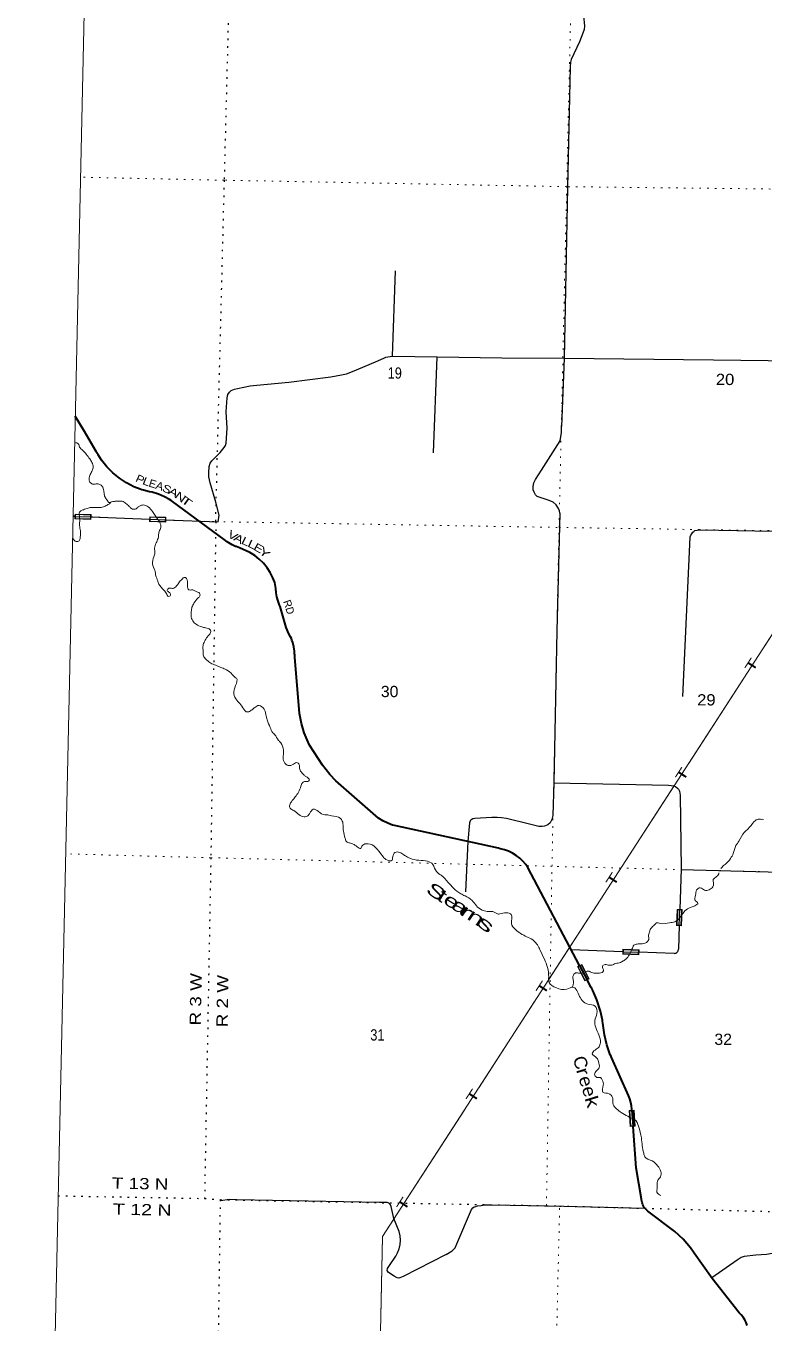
# Model space of a CAD drawing. Header units: feet. Extents: x -518066 to -250644, y -364975 to -177792.
# Drawn here: x -505285 to -493815, y -340073 to -319919 of the extents above; entities that cross this region are included whole.
import ezdxf
from ezdxf.enums import TextEntityAlignment as Align

# ---------------------------------------------------------------- set-up
doc = ezdxf.new("R2010")
doc.units = ezdxf.units.FT
doc.header["$LTSCALE"] = 80
doc.linetypes.add('DOTTED', pattern=[1.5, 0.3, -1.2])
for name, color, linetype, lineweight in [('26', 7, 'Continuous', 40), ('29', 7, 'Continuous', 25), ('31', 7, 'Continuous', 13), ('39', 7, 'Continuous', 13), ('4', 7, 'Continuous', 25), ('41', 7, 'Continuous', 13), ('46', 7, 'Continuous', 13), ('6', 7, 'DOTTED', 25), ('61', 7, 'Continuous', 13), ('7', 7, 'DOTTED', 13)]:
    doc.layers.add(name, color=color, linetype=linetype, lineweight=lineweight)
doc.layers.add('27', color=7, linetype='Continuous')

msp = doc.modelspace()

# ---------------------------------------------------------------- linework, layer by layer
at = {"layer": '26'}
for p, q in [((-496681.38, -334518.94), (-496564.72, -334740.39)), ((-495870.35, -336770.97), (-495872.05, -336749.39)), ((-495870.35, -336770.97), (-495850.88, -337018.45))]:
    msp.add_line(p, q, dxfattribs=at)
for points in [[(-496681.38, -334518.94), (-497484.44, -332994.53), (-497518.71, -332945.8), (-497563.06, -332894.31), (-497612.56, -332847.74), (-497666.65, -332806.6), (-497724.74, -332771.34), (-497786.2, -332742.35), (-497850.35, -332719.94), (-497891.5, -332710.25), (-497916.5, -332704.36), (-497941.5, -332696.07), (-499559.17, -332344.11), (-499587.12, -332336.1), (-499663.9, -332308.07), (-499737.33, -332272.17), (-499806.61, -332228.79), (-500470.2, -331650.73), (-500564.27, -331551.61), (-500678.14, -331407.3), (-500879.31, -331093.65), (-500901.56, -331048.61), (-500960.73, -330904.51), (-501004.51, -330755.02), (-501032.42, -330601.77), (-501106.37, -329725.98), (-501109.24, -329691.97), (-501109.87, -329675.98), (-501111.44, -329635.87), (-501121.22, -329566.67), (-501138.18, -329498.86), (-501152.29, -329460.21), (-501159.98, -329439.13), (-501176.06, -329410.21), (-501201.51, -329364.46), (-501240.53, -329263.58), (-501333.3, -328941.12), (-501344.39, -328917.75), (-501368.51, -328855.65), (-501386, -328791.38), (-501396.68, -328725.63), (-501400.43, -328659.12), (-501417.46, -328564.52), (-501446.48, -328492.25), (-501488.03, -328412.35), (-501537.69, -328337.24), (-501594.94, -328267.73), (-501659.14, -328204.58), (-501729.59, -328148.5), (-501805.51, -328100.08), (-501969.41, -328029.05), (-501994.63, -328018.11), (-502019.41, -328009.52), (-502029.57, -328005.99), (-502083.19, -327982.06), (-502134.01, -327952.66), (-502156.48, -327936.31), (-502206.48, -327899.91), (-503006.78, -327308.55), (-503030.15, -327291.29), (-503056.78, -327275.52), (-503129.82, -327234.38), (-503223.82, -327193.73), (-503321.56, -327163.12), (-503364.77, -327156.1), (-503459.31, -327133.73), (-503482.82, -327128.17), (-503509.31, -327118.18), (-503607.42, -327079.43), (-503724.01, -327018.61), (-503833.6, -326945.93), (-503934.99, -326862.19), (-504027.07, -326768.31), (-504108.84, -326665.33), (-504162.22, -326581.37), (-504192.22, -326534.18), (-504193.84, -326531.37), (-504374.3, -326218.68), (-504518.92, -325980.8)], [(-495871.65, -336749.81), (-495875.17, -336700.37), (-495884.61, -336645.35), (-495899.75, -336591.61), (-495920.43, -336539.76), (-496180.54, -335957.02), (-496192.62, -335932.02), (-496203.21, -335907.02), (-496204.82, -335903.22), (-496258.11, -335751.67), (-496295.26, -335595.38), (-496319.73, -335415.17), (-496323.9, -335384.41), (-496328.01, -335365.17), (-496357.37, -335227.7), (-496413.68, -335051.46), (-496477.11, -334907.08), (-496490.2, -334877.27), (-496501.19, -334857.08), (-496564.72, -334740.39)], [(-494077.14, -340110.7), (-494093.5, -340066.14), (-494114.44, -340023.53), (-494139.72, -339983.35), (-494169.05, -339946.03), (-494202.13, -339911.98), (-494623.58, -339382.88), (-494902.08, -338988), (-494959.86, -338906.8), (-495073.8, -338771.63), (-495201.25, -338649.12), (-495619.17, -338332.27), (-495643.98, -338313.47), (-495668.12, -338288.32), (-495677.42, -338276.51), (-495689.3, -338257.68), (-495699.15, -338237.71), (-495706.86, -338216.82), (-495711.59, -338198.2), (-495718.1, -338156.98), (-495719.56, -338148.2), (-495800.23, -337662.01), (-495850.88, -337018.45)]]:
    msp.add_lwpolyline(points, dxfattribs=at)
at = {"layer": '29'}
for p, q in [((-499590.41, -325052), (-499541.9, -323722.77)), ((-498900.43, -325059.87), (-498954.86, -326551.76)), ((-504553.12, -327533.94), (-504525.6, -327539.47)), ((-504525.6, -327539.47), (-504276.81, -327548.73)), ((-504276.81, -327548.73), (-503361.97, -327582.79)), ((-503361.97, -327582.79), (-503112, -327592.09)), ((-503112, -327592.09), (-502297.71, -327622.41)), ((-495075.06, -330340.38), (-494961.94, -327860.87)), ((-497084.01, -331681.51), (-495302.58, -331717.79)), ((-498419.13, -332593.23), (-498457.26, -333375.13)), ((-495133.24, -333896.29), (-495125.6, -333648.88)), ((-495133.24, -333896.29), (-495144.61, -334264.95)), ((-496012.94, -334303.04), (-496812.43, -334275.75)), ((-496012.94, -334303.04), (-495761.81, -334311.62)), ((-495210.95, -334330.42), (-495761.81, -334311.62))]:
    msp.add_line(p, q, dxfattribs=at)
for points in [[(-496801.75, -318862.76), (-496792.75, -318984.96), (-496663.53, -319515.05), (-496620.45, -319756.39), (-496607.53, -319924.46), (-496610.76, -319971.87), (-496629.07, -320032.2), (-496685.06, -320165.8), (-496814.29, -320441.62), (-496823.98, -320480.41), (-496828.11, -320553.83)], [(-496828.11, -320553.83), (-496868.52, -322431.54), (-496919.28, -325078.49), (-496961.03, -326144.33)], [(-500548.51, -325370.49), (-500380.83, -325341.67), (-500303.3, -325322.27), (-500212.84, -325289.95), (-499853.17, -325136.96), (-499723.95, -325078.78), (-499691.65, -325065.85), (-499659.34, -325059.39), (-499590.41, -325052)], [(-499590.41, -325052), (-498896.57, -325059.93), (-497887.94, -325075.46), (-496921.33, -325082.49), (-494601.14, -325104.97), (-491633.33, -325144.89)], [(-501697.12, -325502), (-501199.19, -325451.45), (-500548.51, -325370.49)], [(-502297.71, -327622.41), (-502281.48, -327520.19), (-502333.17, -327317.64), (-502422.55, -327018.12), (-502440.85, -326925.46), (-502444.08, -326860.82), (-502437.62, -326761.7), (-502424.7, -326714.29), (-502397.78, -326675.5), (-502268.56, -326546.21), (-502202.87, -326470.8), (-502185.64, -326438.47), (-502173.8, -326404), (-502160.87, -326166.97), (-502173.8, -325917.01), (-502160.87, -325697.22), (-502147.95, -325645.5), (-502122.1, -325608.87), (-502096.26, -325585.17), (-502046.72, -325563.62), (-501997.19, -325550.69), (-501799.05, -325511.9), (-501697.12, -325502)], [(-496987.53, -327488.21), (-496992.26, -327454.46), (-497009.49, -327417.83), (-497047.18, -327359.65), (-497093.48, -327320.86), (-497154.87, -327295), (-497340.08, -327230.36), (-497367, -327206.65), (-497387.47, -327161.4), (-497401.46, -327126.93), (-497403.62, -327075.21), (-497390.69, -327019.18), (-497365.93, -326967.47), (-497275.47, -326820.94), (-496985.79, -326364.12), (-496977.18, -326327.49), (-496962.1, -326241.3), (-496961.03, -326144.33)], [(-496987.53, -327488.21), (-497037.47, -329319.62), (-497084.01, -331681.51)], [(-494961.91, -327858.86), (-494953.77, -327832.63), (-494940.31, -327807.85), (-494922.55, -327785.22), (-494908.01, -327773.37), (-494889.16, -327760.44), (-494856.32, -327751.82), (-494832.09, -327748.59), (-494796.26, -327748.26)], [(-494796.26, -327748.26), (-491714.3, -327803.55), (-488071.25, -327901.4), (-485320.26, -327960.95), (-481089.18, -328021.32)], [(-497084.01, -331681.51), (-497098.33, -332186.43), (-497113.4, -332251.08), (-497139.25, -332298.48), (-497175.86, -332332.96), (-497227.55, -332352.35), (-497264.16, -332358.82), (-497313.7, -332356.66), (-497462.3, -332320.03), (-497815.51, -332235.99), (-497893.05, -332225.22), (-497961.96, -332216.6), (-498043.81, -332216.6), (-498310.87, -332235.99), (-498338.86, -332240.3), (-498364.71, -332253.23), (-498381.94, -332270.47), (-498394.86, -332302.79), (-498419.13, -332593.23)], [(-495302.58, -331717.79), (-495215.11, -331725.27), (-495191.42, -331736.04), (-495154.8, -331766.21), (-495144.04, -331779.14), (-495131.11, -331809.31), (-495119.71, -331868.52)], [(-495119.71, -331868.52), (-495106.07, -333015.67), (-495125.6, -333648.88)], [(-495104.28, -333027.9), (-491818, -333113.49), (-489388.55, -333171.96)], [(-495210.95, -334330.42), (-495196.07, -334328.31), (-495183.69, -334324), (-495172.92, -334318.07), (-495163.49, -334309.46), (-495155.15, -334300.3), (-495149.76, -334288.45), (-495144.61, -334264.95)], [(-499589.36, -338357.29), (-499611.44, -338264.63), (-499622.75, -338236.62), (-499636.21, -338217.23), (-499655.59, -338207.53), (-499674.44, -338202.15), (-499790.74, -338197.84), (-502009.06, -338159.05), (-502121.05, -338154.74), (-502263.19, -338171.98)], [(-498757.02, -339010.26), (-499423.52, -339350.66), (-499475.21, -339372.21), (-499492.44, -339374.37), (-499516.13, -339372.21), (-499565.67, -339346.35), (-499653.97, -339288.17), (-499671.2, -339258.01), (-499664.74, -339227.84), (-499636.74, -339180.43), (-499537.67, -339033.91), (-499509.67, -338982.19), (-499485.98, -338919.7), (-499468.75, -338852.9), (-499464.45, -338783.95), (-499468.75, -338717.15), (-499488.14, -338648.19), (-499569.98, -338449.95), (-499589.36, -338357.29)], [(-498757.02, -339010.26), (-498661.65, -338952.03), (-498639.57, -338932.63), (-498618.04, -338904.62), (-498590.58, -338839.98), (-498362.28, -338309.89), (-498341.29, -338284.03), (-498319.21, -338268.95), (-498294.98, -338260.33), (-498267.47, -338252.52)], [(-498267.47, -338252.52), (-498210.99, -338244.17), (-498161.99, -338238.78), (-498041.38, -338236.63), (-497206.5, -338250.58), (-496925.78, -338255.8), (-495669.06, -338286.19)], [(-492159.19, -339242.96), (-492295.26, -339212.75), (-492351.27, -339206.29), (-492506.33, -339204.13), (-492620.48, -339186.9), (-492721.7, -339161.03), (-492993.07, -339061.91), (-493303.2, -338958.48), (-493355.97, -338945.55), (-493404.43, -338943.4), (-493449.65, -338949.86), (-493777.02, -339005.89), (-493945.01, -339018.82), (-494125.92, -339040.36), (-494170.07, -339055.45), (-494233.6, -339096.39), (-494625.58, -339372.21)]]:
    msp.add_lwpolyline(points, dxfattribs=at)
at = {"layer": '31'}
for p, q in [((-504522.75, -327502.33), (-504272.92, -327511.58)), ((-504272.92, -327511.58), (-504275.7, -327586.53)), ((-503363.19, -327619.08), (-503360.58, -327544.12)), ((-503113.35, -327627.8), (-503363.19, -327619.08)), ((-495089.62, -333649.01), (-495099.32, -333898.82)), ((-495099.32, -333898.82), (-495174.26, -333895.91)), ((-496008.41, -334265.41), (-495758.64, -334276.02)), ((-495758.64, -334276.02), (-495761.82, -334350.95))]:
    msp.add_line(p, q, dxfattribs=at)
for points in [[(-504275.7, -327586.53), (-504525.52, -327577.28), (-504522.75, -327502.33)], [(-503360.58, -327544.12), (-503110.73, -327552.84), (-503113.35, -327627.8)], [(-495174.26, -333895.91), (-495164.56, -333646.1), (-495089.62, -333649.01)], [(-495761.82, -334350.95), (-496011.6, -334340.34), (-496008.41, -334265.41)]]:
    msp.add_lwpolyline(points, dxfattribs=at)
for points in [[(-504281.21, -327519.27), (-504515.05, -327510.62), (-504517.23, -327569.58), (-504283.39, -327578.23)], [(-503119, -327560.55), (-503352.86, -327552.39), (-503354.91, -327611.36), (-503121.06, -327619.52)], [(-495097.92, -333656.69), (-495156.87, -333654.4), (-495165.95, -333888.22), (-495107, -333890.51)], [(-495766.97, -334283.67), (-496000.75, -334273.74), (-496003.26, -334332.68), (-495769.47, -334342.61)]]:
    msp.add_lwpolyline(points, close=True, dxfattribs=at)
at = {"layer": '39'}
for points in [[(-504528.07, -326393.3), (-504472.65, -326410.4), (-504451.15, -326462.87), (-504405.53, -326509.59), (-504348.07, -326574.53), (-504292.69, -326645.47), (-504261.19, -326700.06), (-504239.92, -326772.62), (-504256.55, -326826.67), (-504285.3, -326888.61), (-504304.08, -326956.69), (-504290.57, -327005.06), (-504252.82, -327037.63), (-504208.68, -327036.12), (-504150.52, -327036.79), (-504106.71, -327065.41), (-504083.11, -327107.86), (-504071.79, -327174.28), (-504056.47, -327240.74), (-504022.9, -327289.34), (-503987.18, -327323.9), (-503979.13, -327321.98), (-503936.87, -327308.4), (-503882.68, -327305), (-503850.57, -327303.36), (-503788.41, -327304.07), (-503732.65, -327340.86), (-503680.97, -327383.64), (-503645.25, -327418.19), (-503573.08, -327421.03), (-503548.77, -327399.21), (-503512.39, -327373.51), (-503462.13, -327362.03), (-503386.23, -327391.02), (-503318.84, -327464.11), (-503277.4, -327526.85), (-503259.34, -327550.99)], [(-503967.04, -327316.09), (-503977.24, -327332.04), (-504023.71, -327363.65), (-504080.18, -327393.14), (-504158.48, -327400.28), (-504194.59, -327401.88), (-504254.73, -327399.18), (-504317.03, -327410.52), (-504391.51, -327435.78), (-504433.84, -327455.39), (-504458.31, -327493.27), (-504456.13, -327509.86)], [(-504456.13, -327509.86), (-504449.64, -327617.92), (-504452.34, -327682.17), (-504439.17, -327762.67), (-504437.76, -327816.92), (-504442.35, -327871.1), (-504458.9, -327917.11), (-504507.16, -327928.61), (-504531.07, -327914.28), (-504560.56, -327875.53)], [(-503259.34, -327550.99), (-503191.15, -327710.63), (-503213.88, -327772.64), (-503233.13, -327882.9), (-503261.94, -327950.87), (-503286.92, -328034.95), (-503281.69, -328107.33), (-503300.41, -328169.39), (-503317.61, -328275.65), (-503282.67, -328382.52), (-503276.85, -328400.66), (-503267.47, -328461.03), (-503238.24, -328539.71), (-503220.76, -328592.13), (-503179.24, -328646.84), (-503139.61, -328691.49), (-503096.08, -328746.22), (-503080.39, -328778.54), (-503052.31, -328778.86), (-503038.1, -328762.95), (-503041.83, -328736.8), (-503075.61, -328708.29), (-503089.48, -328692.06), (-503067.03, -328656.16), (-503008.89, -328658.83), (-502986.79, -328655.07), (-502954.45, -328631.33), (-502917.85, -328585.55), (-502873.12, -328529.81), (-502861, -328521.92), (-502840.67, -328496.04), (-502808.52, -328490.38), (-502792.63, -328504.62), (-502775.04, -328547), (-502775.8, -328617.3), (-502770.2, -328655.53), (-502754.44, -328681.83), (-502712.3, -328680.3), (-502630.41, -328711.37), (-502598.46, -328723.78), (-502580.95, -328774.2), (-502613.43, -328809.99), (-502674.42, -328885.62), (-502705.19, -328949.55), (-502715.96, -329017.73), (-502718.66, -329081.98), (-502693.47, -329162.61), (-502639.89, -329215.45), (-502552.09, -329256.63), (-502496.07, -329269.32), (-502452.09, -329281.88), (-502414.38, -329318.47), (-502428.98, -329370.53), (-502465.51, -329410.28), (-502510.43, -329484.09), (-502533.15, -329544.1), (-502532.23, -329644.55), (-502526.89, -329706.88), (-502489.33, -329757.52), (-502427.73, -329810.46), (-502395.84, -329828.9)], [(-502395.84, -329828.9), (-502313.97, -329861.97), (-502240.1, -329892.95), (-502170.25, -329923.88), (-502078.78, -329997.24), (-502041.12, -330037.84), (-502015.22, -330054.21), (-502028.5, -330168.56), (-502053.93, -330294.82), (-502008.9, -330395.77), (-501945.49, -330466.8), (-501884.31, -330557.89), (-501864.43, -330574.19), (-501810.22, -330568.78), (-501759.69, -330533.2), (-501715.18, -330497.55), (-501682.88, -330477.83), (-501599.03, -330512.94), (-501556.07, -330619.89), (-501536.91, -330702.47), (-501490.04, -330819.51), (-501448.8, -330900.33), (-501421.03, -330928.77), (-501359.85, -331019.87), (-501326.15, -331056.41), (-501283.27, -331171.4), (-501286.26, -331261.76), (-501282.99, -331330.09), (-501225.62, -331403.06), (-501169.51, -331407.72), (-501127.2, -331390.12), (-501064.78, -331366.73), (-501046.93, -331385.01), (-501033.48, -331439.4), (-501031.75, -331465.54), (-500992.32, -331528.26), (-500952.63, -331566.88), (-500916.82, -331593.4), (-500881.14, -331631.97), (-500895.41, -331653.91), (-500913.53, -331659.73), (-500941.6, -331659.41), (-500967.71, -331663.13), (-501002.26, -331704.91), (-501039.42, -331802.92), (-501088.4, -331880.7), (-501135.18, -331940.43), (-501182.04, -332008.19), (-501186.64, -332062.37), (-501154.88, -332092.87), (-501120.98, -332111.33), (-500959.58, -332207.59), (-500903.23, -332190.15), (-500874.72, -332150.3), (-500819.93, -332090.67), (-500740.06, -332123.72), (-500640.36, -332177.09), (-500614.27, -332175.38), (-500538.22, -332190.31), (-500400.27, -332230.05), (-500370.65, -332272.57), (-500355.52, -332357.11), (-500352.25, -332425.44), (-500325.46, -332544.27), (-500305.91, -332590.69), (-500256.01, -332613.36), (-500228, -332619.7), (-500172.16, -332648.46), (-500106.48, -332695.41), (-500092.51, -332701.6), (-500064, -332661.75), (-500001.45, -332626.31), (-499879.47, -332659.84), (-499780.38, -332769.45), (-499744.76, -332814.04), (-499693.21, -332868.87), (-499595.06, -332880.03), (-499588.81, -332858.01), (-499580.22, -332805.88), (-499551.69, -332764.02), (-499511.45, -332752.43), (-499445.51, -332775.28), (-499385.79, -332816.14), (-499319.98, -332851.04), (-499179.94, -332882.77), (-499045.71, -332896.35), (-498962.03, -332947.53), (-498907.08, -333058.64), (-498835.5, -333115.7), (-498722.37, -333225.46), (-498639.11, -333314.8), (-498529.75, -333402.42), (-498461.92, -333435.34), (-498350.41, -333508.93), (-498285.1, -333590.02), (-498197.59, -333657.31), (-498119.6, -333678.29)], [(-494489.19, -333012.52), (-494445.69, -332964.96), (-494413.37, -332943.23), (-494338.21, -332855.71), (-494293.22, -332775.87), (-494251.79, -332653.81), (-494204.93, -332586.05), (-494121.18, -332446.39), (-494066.5, -332396.8), (-493966.97, -332281.43), (-493908.38, -332241.92), (-493854.28, -332246.56), (-493824.22, -332248.91), (-493821.86, -332250.4)], [(-495095.2, -333730.01), (-495085.64, -333720.98), (-495044.97, -333669.21), (-494964.19, -333617.91), (-494893.7, -333590.59), (-494843.11, -333548.99), (-494884.78, -333508.33), (-494879.88, -333426.03), (-494862.95, -333343.87), (-494806.43, -333310.36), (-494740.64, -333347.27), (-494670.39, -333342.05), (-494609.73, -333296.54), (-494601.12, -333242.4), (-494604.48, -333182.1), (-494519.3, -333094.69), (-494518.34, -333076.95)], [(-498119.6, -333678.29), (-498053.4, -333677.04), (-498029.36, -333679.32), (-497947.55, -333718.42), (-497923.47, -333716.69), (-497819, -333699.8), (-497743.06, -333724.77), (-497742.58, -333865.39), (-497675.42, -333960.57), (-497573.95, -334036.05), (-497390.51, -334134.57), (-497297.76, -334274.23), (-497229.12, -334417.63), (-497161.92, -334693.6), (-497156.86, -334782.04), (-497049.42, -334861.61), (-496881.22, -334885.63), (-496780.62, -334856.65), (-496738.79, -334883.24), (-496693.65, -334974.15), (-496554.83, -335118.35), (-496440.83, -335147.78), (-496412.01, -335264.61), (-496445.25, -335370.7), (-496430.41, -335481.35), (-496358.74, -335715.18), (-496379.51, -335781.23), (-496442.22, -335830.74), (-496484.98, -335890.51), (-496413.49, -335955.61), (-496389.99, -336008.1), (-496376.98, -336102.66), (-496419.65, -336154.4), (-496448.32, -336208.31), (-496412.74, -336256.93), (-496358.62, -336259.55), (-496328.91, -336294.04), (-496313.76, -336376.57), (-496320.98, -336486.97), (-496220.95, -336510.21), (-496207.02, -336520.41), (-496165.61, -336585.17), (-496160.57, -336675.62), (-496107.19, -336746.53), (-496033.58, -336801.61), (-495823.95, -336914.66)], [(-495872.2, -334273.05), (-495867.69, -334264.45), (-495853.28, -334230.47), (-495838.94, -334202.51), (-495788.61, -334185), (-495732.39, -334179.62), (-495652.01, -334164.47), (-495633.81, -334150.61), (-495605.19, -334100.72), (-495608.81, -334064.52), (-495598.04, -333996.35), (-495561.18, -333926.46), (-495506.45, -333872.85), (-495492.24, -333856.94), (-495426.13, -333863.73), (-495283.62, -333853.3), (-495201.23, -333838.17), (-495094.01, -333728.88)], [(-496588.22, -334616.13), (-496545.24, -334604.22), (-496505.33, -334622.76), (-496447.33, -334637.48), (-496373.09, -334634.31), (-496332.9, -334626.74), (-496310.58, -334602.89), (-496320.17, -334562.6), (-496319.69, -334518.41), (-496297.48, -334504.61), (-496235.38, -334511.34), (-496183.22, -334509.93), (-496122.82, -334488.52), (-496044.39, -334469.33), (-495989.9, -334437.81), (-495943.36, -334400.18), (-495912.73, -334355.13), (-495870.97, -334270.74)], [(-496798.67, -334856.44), (-496780.17, -334814.47), (-496775.72, -334774.34), (-496785.07, -334711.97), (-496778.58, -334667.85), (-496730.03, -334630.24), (-496700.02, -334636.6), (-496588.22, -334616.13)], [(-495825.16, -336913.95), (-495824.22, -336914.48), (-495767.15, -337015.57), (-495720.99, -337196.89), (-495708.26, -337317.56), (-495685.43, -337432.32), (-495667.99, -337488.76), (-495556.39, -337554.31), (-495465, -337633.7), (-495424.67, -337798.88), (-495473.56, -337868.62), (-495474.63, -337967.04), (-495479.45, -338041.31), (-495421.84, -338092.19)]]:
    msp.add_spline(points, degree=3, dxfattribs=at)
at = {"layer": '4', "lineweight": 13}
msp.add_lwpolyline([(-501256.99, -177792.42), (-469933.03, -178460.37), (-438608.17, -179085.23), (-407282.48, -179667), (-375956.02, -180205.68), (-344628.85, -180701.28), (-313301.03, -181153.78), (-281972.61, -181563.19), (-250643.67, -181929.5), (-252658.03, -364975.08), (-284238.76, -364605.82), (-315818.95, -364193.12), (-347398.54, -363736.98), (-378977.49, -363237.41), (-410555.71, -362694.39), (-442133.14, -362107.95), (-473709.75, -361478.07), (-505285.47, -360804.75)], close=True, dxfattribs=at)
msp.add_lwpolyline([(-501256.99, -177792.42), (-469933.03, -178460.37), (-438608.17, -179085.23), (-407282.48, -179667), (-375956.02, -180205.68), (-344628.85, -180701.28), (-313301.03, -181153.78), (-281972.61, -181563.19), (-250643.67, -181929.5), (-252658.03, -364975.08), (-284238.76, -364605.82), (-315818.95, -364193.12), (-347398.54, -363736.98), (-378977.49, -363237.41), (-410555.71, -362694.39), (-442133.14, -362107.95), (-473709.75, -361478.07), (-505285.47, -360804.75)], close=True, dxfattribs=at)
at = {"layer": '46'}
for p, q in [((-493034.52, -328359.7), (-493903.66, -329703.04)), ((-494120.95, -330038.88), (-494990.1, -331382.23)), ((-495207.39, -331718.07), (-496076.53, -333061.41)), ((-496293.82, -333397.25), (-497162.96, -334740.6)), ((-497380.25, -335076.44), (-498249.39, -336419.78)), ((-498466.68, -336755.62), (-499335.82, -338098.97))]:
    msp.add_line(p, q, dxfattribs=at)
for points in [[(-484950.45, -315494.87), (-485745.06, -317012.44), (-489713.26, -323226.37), (-499742.7, -338727.82), (-500211.7, -360897.01)], [(-499553.11, -338434.81), (-499742.69, -338727.83), (-499769.15, -339978.54)]]:
    msp.add_lwpolyline(points, dxfattribs=at)
at = {"layer": '6'}
for p, q in [((-502205.98, -322315.88), (-502342, -327619.05)), ((-502335, -327621.05), (-502412.38, -332843.37)), ((-502412.38, -332843.37), (-502509.89, -338137.31))]:
    msp.add_line(p, q, dxfattribs=at)
for points in [[(-502066.84, -315122.95), (-502068.08, -316996.28), (-502205.98, -322315.88)], [(-504785.6, -338096.4), (-502509.89, -338137.31), (-502267.42, -338156.15), (-497196.36, -338250.23), (-496991.84, -338254.57), (-491905.16, -338386.99), (-491694.78, -338405.46), (-486592.03, -338536.06), (-486373.25, -338520.48), (-481304.42, -338634.62), (-481095.98, -338647.04), (-476005.22, -338773.48), (-475810.9, -338793.78)], [(-502267.42, -338156.15), (-502346.38, -343773.71), (-502427.64, -349048.79), (-502475.13, -354354.32), (-502565.1, -359692.54), (-502605.13, -360863.58)]]:
    msp.add_lwpolyline(points, dxfattribs=at)
at = {"layer": '61'}
for p, q in [((-496646.58, -334501.52), (-496532.84, -334724.15)), ((-496532.84, -334724.15), (-496599.63, -334758.27)), ((-495909.14, -336770.07), (-495834.28, -336765.45)), ((-495893.75, -337019.6), (-495909.14, -336770.07))]:
    msp.add_line(p, q, dxfattribs=at)
for points in [[(-496599.63, -334758.27), (-496713.37, -334535.64), (-496646.58, -334501.52)], [(-495834.28, -336765.45), (-495818.89, -337014.98), (-495893.75, -337019.6)]]:
    msp.add_lwpolyline(points, dxfattribs=at)
for points in [[(-496702.6, -334539.12), (-496650.06, -334512.28), (-496543.6, -334720.66), (-496596.14, -334747.5)], [(-495900.66, -336777.56), (-495841.77, -336773.92), (-495827.36, -337007.48), (-495886.25, -337011.12)]]:
    msp.add_lwpolyline(points, close=True, dxfattribs=at)
at = {"layer": '7'}
for p, q in [((-504553.01, -327529.64), (-504522.99, -327531.08)), ((-504276.29, -327542.67), (-503364.99, -327585.49)), ((-503109.86, -327597.47), (-502337, -327621.05)), ((-502332, -327621.05), (-497001.65, -327711.13))]:
    msp.add_line(p, q, dxfattribs=at)
for points in [[(-497196.36, -338250.23), (-497110.88, -332976.81), (-497001.65, -327711.13), (-496882.17, -322425.47), (-496762.49, -317121.74), (-496732.83, -315239.23)], [(-486272.45, -322584.81), (-491555.94, -322477.3), (-496882.07, -322416.47), (-502205.98, -322315.88), (-504437.23, -322269.59)], [(-497001.65, -327711.13), (-491737.91, -327791.33), (-486408.6, -327928.53), (-481082.92, -328029.54), (-475753.01, -328111.54), (-473023.19, -328207.31)], [(-486550.36, -333234.02), (-491845.73, -333111.27), (-497110.88, -332976.81), (-502412.38, -332843.37), (-504668.64, -332782.65)], [(-497547.9, -360973.75), (-497488.5, -359653.77), (-497361.05, -354385.18), (-497233.66, -349109.66), (-497122.26, -343829.94), (-496991.84, -338254.57)]]:
    msp.add_lwpolyline(points, dxfattribs=at)

# ---------------------------------------------------------------- texts
at = {"layer": '27'}
for s, rotation, width, p in [('P', 335.451, 1.2, (-503535.26, -327016.95)), ('L', 338.448, 1.3, (-503432.61, -327055.2)), ('E', 342.688, 1.05, (-503334.13, -327088.89)), ('A', 341.611, 1.1, (-503225.67, -327123.55)), ('S', 333.614, 1.25, (-503120.91, -327167.37)), ('A', 330.609, 1.35, (-503020.47, -327215.96)), ('N', 323.538, 1.4, (-502917.87, -327287.21)), ('T', 323.538, 1.75, (-502824.36, -327356.31)), ('V', 328.945, 1.4, (-502102.9, -327886.37)), ('A', 331.949, 1.35, (-502006.7, -327939.07)), ('L', 334.569, 1.4, (-501895.31, -327983.05)), ('L', 334.569, 1.4, (-501797.27, -328028.57)), ('E', 330.471, 1.35, (-501699.09, -328084.9)), ('Y', 321.479, 1.6, (-501614.84, -328151.3)), ('D', 286.05, 0.95, (-501239.36, -329019.6))]:
    msp.add_text(s, height=120, rotation=rotation, dxfattribs=dict(at, width=width)).set_placement(p, align=Align.CENTER)
msp.add_text('R', height=120, rotation=289.386, dxfattribs=at).set_placement((-501272.11, -328916.04), align=Align.CENTER)
at = {"layer": '41'}
for s, rotation, width, p in [('S', 325.87, 1.65, (-499088.54, -333369.89)), ('t', 326.946, 1.5, (-498914.19, -333486.33)), ('e', 328.559, 1.55, (-498818.63, -333541.66)), ('a', 328.595, 1.6, (-498693.72, -333620.35)), ('r', 323.798, 1.9, (-498564.32, -333707.78)), ('n', 325.798, 1.7, (-498449.08, -333782.14)), ('s', 322.405, 2, (-498307.29, -333868.9)), ('C', 286.99, 1.05, (-496789.93, -335958.28)), ('r', 286.99, 1.25, (-496738.38, -336140.15)), ('e', 286.99, 1.1, (-496700.29, -336266.86)), ('e', 286.99, 1.1, (-496649.97, -336423.91)), ('k', 286.99, 1.3, (-496606.19, -336579.19))]:
    msp.add_text(s, height=200, rotation=rotation, dxfattribs=dict(at, width=width)).set_placement(p)
at = {"layer": '46', "width": 1.65}
for p in [(-493944.59, -329891.04), (-495024, -331590.59), (-496104.17, -333222.85), (-497190.22, -334909.12), (-498277.03, -336587.84), (-499356.44, -338267.48)]:
    msp.add_text('T', height=150, rotation=57.097, dxfattribs=at).set_placement(p, align=Align.CENTER)
at = {"layer": '6'}
for s, rotation, width, p in [('R 3 W', 88.945, 1.25, (-502568.37, -335450.77)), ('R 2 W', 88.945, 1.25, (-502152.4, -335479.17)), ('T 13 N', 358.937, 1.25, (-503951.14, -337985.29)), ('T 12 N', 358.937, 1.3, (-503935.56, -338389.29))]:
    msp.add_text(s, height=175, rotation=rotation, dxfattribs=dict(at, width=width)).set_placement(p)
at = {"layer": '7'}
for s, width, p in [('19', 0.85, (-499664.83, -325399.31)), ('20', 1.1, (-494564.3, -325498.26)), ('30', 1.05, (-499770.28, -330347.56)), ('29', 1.1, (-494854.86, -330477.09)), ('31', 0.85, (-499934.28, -335683.42)), ('32', 1.05, (-494587.29, -335751.62))]:
    msp.add_text(s, height=175, dxfattribs=dict(at, width=width)).set_placement(p)

doc.saveas('drawing.dxf')
